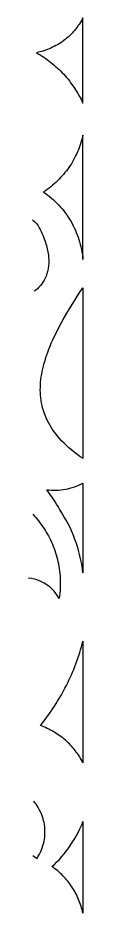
# Model space of a CAD drawing. Extents: x -660 to 660, y -460 to 460.
# Drawn here: x -509.4 to -500, y 14.6 to 187.7 of the extents above; entities that cross this region are included whole.
import ezdxf

# ---------------------------------------------------------------- set-up
doc = ezdxf.new("R2010")
doc.units = 0
doc.layers.add('LAYER_1', color=18, linetype='CONTINUOUS')

msp = doc.modelspace()

# ---------------------------------------------------------------- linework, layer by layer
at = {"layer": 'LAYER_1'}
for points in [[(-508.95, 180.98), (-508.58, 180.76), (-508.22, 180.54), (-507.86, 180.32), (-507.51, 180.09), (-507.16, 179.85), (-506.82, 179.6), (-506.48, 179.35), (-506.15, 179.09), (-505.82, 178.82), (-505.5, 178.55), (-505.18, 178.27), (-504.87, 177.99), (-504.57, 177.7), (-504.27, 177.41), (-503.98, 177.11), (-503.69, 176.8), (-503.41, 176.49), (-503.14, 176.17), (-502.87, 175.85), (-502.61, 175.52), (-502.36, 175.18), (-502.11, 174.85), (-501.87, 174.5), (-501.63, 174.15), (-501.4, 173.8), (-501.18, 173.44), (-500.97, 173.08), (-500.76, 172.71), (-500.56, 172.34), (-500.37, 171.97), (-500.18, 171.59), (-500, 171.2), (-500, 187.7), (-500.17, 187.38), (-500.35, 187.07), (-500.54, 186.75), (-500.74, 186.45), (-500.95, 186.15), (-501.16, 185.86), (-501.38, 185.57), (-501.61, 185.3), (-501.85, 185.02), (-502.09, 184.76), (-502.34, 184.5), (-502.6, 184.25), (-502.87, 184.01), (-503.14, 183.77), (-503.42, 183.55), (-503.7, 183.33), (-503.99, 183.11), (-504.28, 182.91), (-504.59, 182.71), (-504.89, 182.53), (-505.2, 182.35), (-505.52, 182.18), (-505.84, 182.02), (-506.17, 181.86), (-506.5, 181.72), (-506.84, 181.59), (-507.18, 181.46), (-507.53, 181.34), (-507.88, 181.24), (-508.23, 181.14), (-508.59, 181.05)], [(-500, 141.02), (-500, 165.02), (-500.1, 164.6), (-500.2, 164.19), (-500.32, 163.78), (-500.44, 163.37), (-500.58, 162.96), (-500.72, 162.56), (-500.88, 162.17), (-501.04, 161.78), (-501.22, 161.39), (-501.4, 161.01), (-501.59, 160.63), (-501.79, 160.25), (-502, 159.89), (-502.22, 159.52), (-502.45, 159.16), (-502.69, 158.81), (-502.93, 158.47), (-503.19, 158.12), (-503.45, 157.79), (-503.72, 157.46), (-504, 157.14), (-504.29, 156.82), (-504.58, 156.51), (-504.88, 156.21), (-505.19, 155.91), (-505.51, 155.63), (-505.84, 155.35), (-506.17, 155.07), (-506.52, 154.81), (-506.86, 154.55), (-507.22, 154.3), (-507.58, 154.06), (-507.18, 153.77), (-506.79, 153.47), (-506.4, 153.17), (-506.03, 152.85), (-505.67, 152.52), (-505.31, 152.19), (-504.97, 151.84), (-504.63, 151.49), (-504.31, 151.13), (-503.99, 150.76), (-503.69, 150.38), (-503.4, 149.99), (-503.12, 149.6), (-502.85, 149.2), (-502.59, 148.79), (-502.34, 148.38), (-502.1, 147.96), (-501.88, 147.53), (-501.66, 147.1), (-501.46, 146.66), (-501.27, 146.21), (-501.09, 145.76), (-500.92, 145.31), (-500.77, 144.85), (-500.63, 144.38), (-500.5, 143.91), (-500.39, 143.44), (-500.28, 142.96), (-500.19, 142.48), (-500.11, 142), (-500.05, 141.51)], [(-500, 102.52), (-500.59, 102.93), (-501.15, 103.35), (-501.69, 103.76), (-502.2, 104.19), (-502.69, 104.61), (-503.16, 105.04), (-503.61, 105.47), (-504.03, 105.9), (-504.43, 106.34), (-504.81, 106.78), (-505.17, 107.22), (-505.5, 107.67), (-505.82, 108.12), (-506.11, 108.57), (-506.38, 109.02), (-506.64, 109.48), (-506.87, 109.94), (-507.08, 110.41), (-507.28, 110.88), (-507.45, 111.35), (-507.61, 111.82), (-507.75, 112.3), (-507.86, 112.78), (-507.96, 113.26), (-508.05, 113.75), (-508.11, 114.24), (-508.16, 114.74), (-508.19, 115.24), (-508.2, 115.74), (-508.19, 116.24), (-508.17, 116.75), (-508.14, 117.26), (-508.09, 117.77), (-508.02, 118.29), (-507.93, 118.81), (-507.84, 119.34), (-507.72, 119.87), (-507.59, 120.4), (-507.45, 120.94), (-507.29, 121.48), (-507.12, 122.02), (-506.94, 122.56), (-506.74, 123.11), (-506.53, 123.67), (-506.31, 124.23), (-506.08, 124.79), (-505.83, 125.35), (-505.57, 125.92), (-505.3, 126.49), (-505.01, 127.07), (-504.72, 127.65), (-504.42, 128.23), (-503.77, 129.41), (-503.09, 130.6), (-502.37, 131.81), (-501.62, 133.03), (-500.82, 134.27), (-500, 135.52)], [(-500, 80.42), (-500.11, 81.25), (-500.24, 82.07), (-500.39, 82.89), (-500.57, 83.7), (-500.78, 84.5), (-501, 85.3), (-501.25, 86.08), (-501.53, 86.86), (-501.82, 87.63), (-502.14, 88.4), (-502.48, 89.15), (-502.85, 89.89), (-503.23, 90.62), (-503.64, 91.33), (-504.07, 92.04), (-504.52, 92.74), (-504.79, 93.22), (-505.08, 93.7), (-505.37, 94.17), (-505.66, 94.64), (-505.97, 95.11), (-506.28, 95.57), (-506.59, 96.03), (-506.91, 96.49), (-506.47, 96.44), (-506.02, 96.41), (-505.57, 96.4), (-505.13, 96.4), (-504.68, 96.42), (-504.24, 96.46), (-503.8, 96.52), (-503.36, 96.59), (-502.92, 96.68), (-502.49, 96.78), (-502.06, 96.91), (-501.64, 97.04), (-501.22, 97.2), (-500.81, 97.37), (-500.4, 97.55), (-500, 97.76)], [(-508.19, 50.91), (-507.47, 51.82), (-507.12, 52.28), (-506.78, 52.75), (-506.44, 53.22), (-506.12, 53.69), (-505.79, 54.17), (-505.48, 54.65), (-505.17, 55.13), (-504.86, 55.62), (-504.57, 56.11), (-504.28, 56.61), (-503.99, 57.11), (-503.72, 57.61), (-503.45, 58.12), (-503.19, 58.63), (-502.93, 59.14), (-502.68, 59.66), (-502.44, 60.18), (-502.21, 60.7), (-501.98, 61.23), (-501.77, 61.76), (-501.55, 62.29), (-501.35, 62.83), (-501.16, 63.36), (-500.97, 63.91), (-500.79, 64.45), (-500.61, 65), (-500.45, 65.55), (-500.29, 66.1), (-500.14, 66.65), (-500, 67.21), (-500, 43.71), (-500.16, 44.02), (-500.33, 44.32), (-500.5, 44.62), (-500.68, 44.91), (-500.87, 45.2), (-501.07, 45.49), (-501.27, 45.77), (-501.48, 46.04), (-501.69, 46.31), (-501.91, 46.57), (-502.14, 46.83), (-502.37, 47.08), (-502.61, 47.33), (-502.85, 47.57), (-503.11, 47.81), (-503.36, 48.04), (-503.62, 48.27), (-503.89, 48.49), (-504.17, 48.7), (-504.44, 48.91), (-504.73, 49.11), (-505.02, 49.31), (-505.31, 49.5), (-505.61, 49.68), (-505.92, 49.86), (-506.23, 50.03), (-506.54, 50.19), (-506.86, 50.35), (-507.19, 50.5), (-507.51, 50.65), (-507.85, 50.78)], [(-500, 14.63), (-500.08, 14.97), (-500.16, 15.31), (-500.25, 15.65), (-500.35, 15.98), (-500.46, 16.31), (-500.57, 16.64), (-500.7, 16.96), (-500.83, 17.28), (-500.96, 17.6), (-501.11, 17.91), (-501.26, 18.22), (-501.42, 18.52), (-501.58, 18.82), (-501.75, 19.12), (-501.93, 19.41), (-502.12, 19.7), (-502.31, 19.99), (-502.51, 20.27), (-502.72, 20.54), (-502.93, 20.81), (-503.15, 21.07), (-503.37, 21.34), (-503.6, 21.59), (-503.84, 21.84), (-504.08, 22.08), (-504.33, 22.32), (-504.59, 22.56), (-504.85, 22.78), (-505.11, 23), (-505.39, 23.22), (-505.66, 23.43), (-505.95, 23.63), (-505.71, 23.84), (-505.47, 24.06), (-504.99, 24.52), (-504.52, 25.02), (-504.06, 25.55), (-503.6, 26.11), (-503.16, 26.68), (-502.73, 27.27), (-502.32, 27.87), (-501.93, 28.47), (-501.56, 29.06), (-501.22, 29.65), (-500.91, 30.23), (-500.63, 30.79), (-500.38, 31.33), (-500.17, 31.84), (-500, 32.31)]]:
    msp.add_lwpolyline(points, close=True, dxfattribs=at)
for points in [[(-509.72, 148.67), (-509.28, 148.29), (-508.84, 147.9), (-508.63, 147.52), (-508.43, 147.15), (-508.24, 146.79), (-508.06, 146.42), (-507.89, 146.07), (-507.73, 145.72), (-507.59, 145.37), (-507.45, 145.02), (-507.33, 144.69), (-507.21, 144.35), (-507.11, 144.02), (-507.01, 143.7), (-506.93, 143.38), (-506.85, 143.06), (-506.79, 142.75), (-506.73, 142.45), (-506.68, 142.15), (-506.64, 141.85), (-506.61, 141.56), (-506.59, 141.27), (-506.57, 140.99), (-506.57, 140.72), (-506.57, 140.45), (-506.58, 140.18), (-506.6, 139.92), (-506.62, 139.66), (-506.66, 139.41), (-506.7, 139.17), (-506.74, 138.92), (-506.8, 138.69), (-506.86, 138.46), (-506.92, 138.23), (-507, 138.01), (-507.08, 137.8), (-507.26, 137.38), (-507.46, 136.99), (-507.68, 136.62), (-507.92, 136.27), (-508.19, 135.94), (-508.47, 135.64), (-508.76, 135.35), (-509.08, 135.09), (-509.4, 134.85)], [(-509.64, 25.75), (-509.23, 25.49), (-508.83, 25.2), (-508.59, 25.61), (-508.36, 26.03), (-508.16, 26.44), (-507.99, 26.85), (-507.83, 27.27), (-507.69, 27.68), (-507.58, 28.09), (-507.48, 28.51), (-507.41, 28.92), (-507.35, 29.33), (-507.32, 29.74), (-507.3, 30.14), (-507.3, 30.54), (-507.32, 30.94), (-507.35, 31.34), (-507.4, 31.73), (-507.47, 32.12), (-507.56, 32.5), (-507.66, 32.88), (-507.78, 33.25), (-507.91, 33.62), (-508.06, 33.98), (-508.22, 34.33), (-508.39, 34.68), (-508.58, 35.02), (-508.78, 35.35), (-508.99, 35.67), (-509.22, 35.98), (-509.46, 36.29)]]:
    msp.add_lwpolyline(points, dxfattribs=at)
msp.add_lwpolyline([(-509.64, 91.75), (-509.35, 91.43), (-509.07, 91.1), (-508.79, 90.77), (-508.52, 90.44), (-508.26, 90.1), (-508.01, 89.75), (-507.76, 89.39), (-507.52, 89.04), (-507.29, 88.67), (-507.06, 88.3), (-506.85, 87.93), (-506.64, 87.54), (-506.44, 87.16), (-506.24, 86.77), (-506.06, 86.37), (-505.88, 85.97), (-505.71, 85.56), (-505.56, 85.15), (-505.41, 84.73), (-505.27, 84.31), (-505.13, 83.89), (-505.01, 83.46), (-504.9, 83.02), (-504.8, 82.58), (-504.71, 82.13), (-504.63, 81.69), (-504.55, 81.23), (-504.49, 80.77), (-504.44, 80.31), (-504.4, 79.84), (-504.37, 79.37), (-504.36, 78.9), (-504.35, 78.42), (-504.35, 77.93), (-504.37, 77.44), (-504.4, 76.95), (-504.44, 76.46), (-504.49, 75.96), (-504.55, 75.45, 0.486239), (-516.2, 77.48)], format="xyb", dxfattribs=at)

doc.saveas('drawing.dxf')
